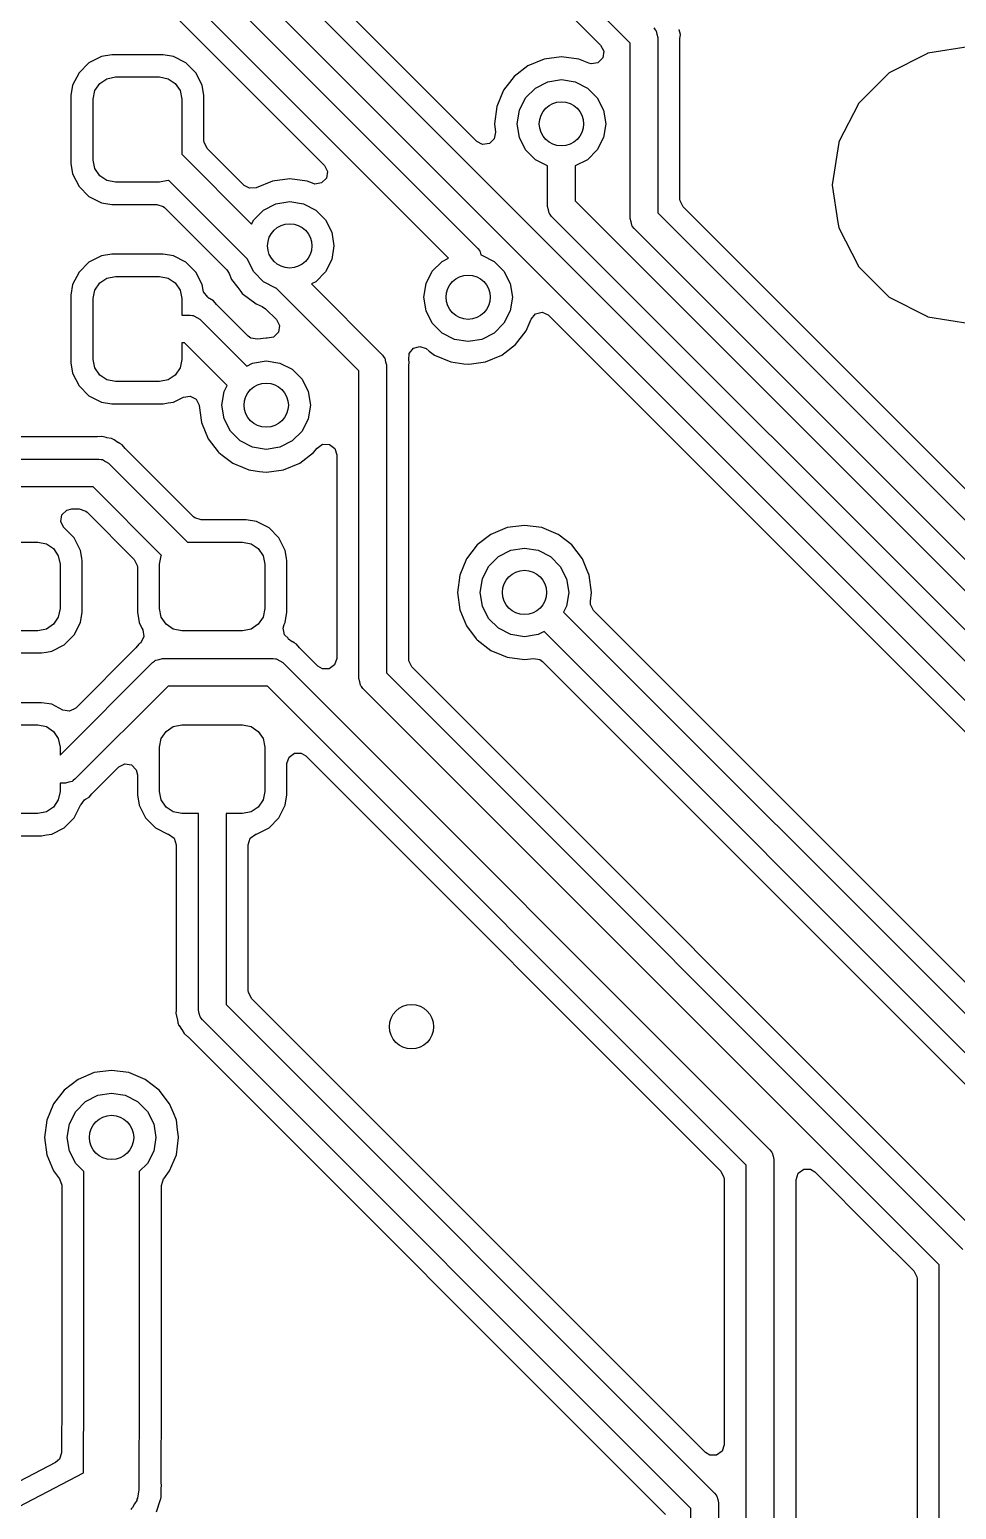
# Model space of a CAD drawing. Extents: x -1.57 to 1.57, y -1.57 to 1.57.
# Drawn here: x -1.224 to -0.895, y -0.471 to 0.055 of the extents above; entities that cross this region are included whole.
import ezdxf

# ---------------------------------------------------------------- set-up
doc = ezdxf.new("R2010")
doc.units = 0
doc.header["$MEASUREMENT"] = 0
doc.layers.add('BLACK', color=7, linetype='CONTINUOUS')

msp = doc.modelspace()

# ---------------------------------------------------------------- linework, layer by layer
at = {"layer": 'BLACK', "linetype": 'CONTINUOUS'}
for p, q in [((-1.01083, 0.05036), (-1.13869, 0.17822)), ((-1.14081, 0.16919), (-1.02129, 0.04966)), ((-1.06531, 0.01547), (-1.19238, 0.14254)), ((-1.19842, 0.13741), (-0.68067, -0.38033)), ((-0.68619, -0.38873), (-1.20394, 0.12901)), ((-1.17573, 0.0882), (-1.06494, -0.02259)), ((-1.07544, -0.02601), (-1.18125, 0.0798)), ((-1.18337, 0.07076), (-1.11955, 0.00694)), ((-1.00243, 0.05588), (-1.0019, 0.05518)), ((-1.0019, 0.05518), (-1.00177, 0.05506)), ((-1.00177, 0.05506), (-1.00174, 0.05496)), ((-1.00174, 0.05496), (-1.00159, 0.05476)), ((-1.00159, 0.05476), (-1.00133, 0.05357)), ((-1.00133, 0.05357), (-1.00098, 0.0524)), ((-0.99336, 0.0551), (-0.9934, 0.05526)), ((-0.99294, 0.05354), (-0.99336, 0.0551)), ((-0.99308, 0.05193), (-0.99294, 0.05354)), ((-1.02129, 0.04966), (-1.02019, 0.04751)), ((-1.02019, 0.04751), (-1.02057, 0.04514)), ((-1.01083, -0.01195), (-1.01083, 0.05036)), ((-1.00098, 0.0524), (-1.00098, -0.00991)), ((-0.99309, 0.05176), (-0.99308, 0.05193)), ((-0.99309, 0), (-0.99309, 0.05176)), ((-0.88983, 0.04922), (-0.90491, 0.04683)), ((-1.20328, 0.04343), (-1.20681, 0.0399)), ((-1.19883, 0.04569), (-1.20328, 0.04343)), ((-1.19514, 0.04628), (-1.19883, 0.04569)), ((-1.19883, 0.04569), (-1.19883, 0.04569)), ((-1.17691, 0.04628), (-1.19514, 0.04628)), ((-1.19514, 0.04628), (-1.19514, 0.04628)), ((-1.17322, 0.04569), (-1.17691, 0.04628)), ((-1.16877, 0.04343), (-1.17322, 0.04569)), ((-1.17322, 0.04569), (-1.17322, 0.04569)), ((-1.16523, 0.0399), (-1.16877, 0.04343)), ((-1.04716, 0.04238), (-1.0521, 0.03859)), ((-1.04141, 0.04477), (-1.04716, 0.04238)), ((-1.04716, 0.04238), (-1.04716, 0.04238)), ((-1.03524, 0.04558), (-1.04141, 0.04477)), ((-1.04141, 0.04477), (-1.04141, 0.04477)), ((-1.02906, 0.04477), (-1.03524, 0.04558)), ((-1.03524, 0.04558), (-1.03524, 0.04558)), ((-1.02554, 0.0433), (-1.02906, 0.04477)), ((-1.02906, 0.04477), (-1.02906, 0.04477)), ((-1.02465, 0.04306), (-1.02554, 0.0433)), ((-1.02227, 0.04343), (-1.02465, 0.04306)), ((-1.02057, 0.04514), (-1.02227, 0.04343)), ((-0.90504, 0.04679), (-0.91864, 0.03986)), ((-0.90499, 0.04682), (-0.90504, 0.04679)), ((-0.90498, 0.04682), (-0.90499, 0.04682)), ((-0.90497, 0.04683), (-0.90498, 0.04682)), ((-0.90491, 0.04683), (-0.90497, 0.04683)), ((-1.20681, 0.0399), (-1.20908, 0.03545)), ((-1.19947, 0.03608), (-1.19691, 0.03779)), ((-1.19691, 0.03779), (-1.1939, 0.03839)), ((-1.1939, 0.03839), (-1.17815, 0.03839)), ((-1.17815, 0.03839), (-1.17514, 0.03779)), ((-1.17514, 0.03779), (-1.17258, 0.03608)), ((-1.16297, 0.03544), (-1.16523, 0.0399)), ((-1.0521, 0.03859), (-1.05589, 0.03366)), ((-1.0521, 0.03859), (-1.0521, 0.03859)), ((-1.0401, 0.03671), (-1.03524, 0.03748)), ((-1.03524, 0.03748), (-1.03037, 0.03671)), ((-0.91875, 0.03978), (-0.92955, 0.02899)), ((-0.9187, 0.03983), (-0.91875, 0.03978)), ((-0.91864, 0.03986), (-0.9187, 0.03983)), ((-0.9187, 0.03983), (-0.9187, 0.03983)), ((-1.20908, 0.03545), (-1.20967, 0.03175)), ((-1.20967, 0.03175), (-1.20967, 0.00762)), ((-1.20177, 0.03051), (-1.20117, 0.03353)), ((-1.20117, 0.03353), (-1.19947, 0.03608)), ((-1.17258, 0.03608), (-1.17087, 0.03353)), ((-1.17087, 0.03353), (-1.17028, 0.03051)), ((-1.16238, 0.03175), (-1.16297, 0.03544)), ((-1.16297, 0.03544), (-1.16297, 0.03544)), ((-1.16297, 0.03544), (-1.16297, 0.03544)), ((-1.16238, 0.01578), (-1.16238, 0.03175)), ((-1.16238, 0.03175), (-1.16238, 0.03175)), ((-1.05589, 0.03366), (-1.05827, 0.0279)), ((-1.05589, 0.03366), (-1.05589, 0.03366)), ((-1.04798, 0.03099), (-1.04449, 0.03447)), ((-1.04449, 0.03447), (-1.0401, 0.03671)), ((-1.03037, 0.03671), (-1.02598, 0.03447)), ((-1.02598, 0.03447), (-1.0225, 0.03099)), ((-1.20177, 0.00886), (-1.20177, 0.03051)), ((-1.17028, 0.03051), (-1.17028, 0.0109)), ((-1.05827, 0.0279), (-1.05908, 0.02173)), ((-1.05827, 0.0279), (-1.05827, 0.0279)), ((-1.05098, 0.02173), (-1.05021, 0.0266)), ((-1.05021, 0.0266), (-1.04798, 0.03099)), ((-1.0225, 0.03099), (-1.02026, 0.0266)), ((-1.02026, 0.0266), (-1.01949, 0.02173)), ((-0.92963, 0.02887), (-0.93655, 0.01528)), ((-0.9296, 0.02893), (-0.92963, 0.02887)), ((-0.92955, 0.02899), (-0.9296, 0.02894)), ((-0.9296, 0.02894), (-0.9296, 0.02893)), ((-1.05908, 0.02173), (-1.05908, 0.02173)), ((-1.05908, 0.02173), (-1.05869, 0.01873)), ((-1.05021, 0.01687), (-1.05098, 0.02173)), ((-1.01949, 0.02173), (-1.02026, 0.01687)), ((-1.05913, 0.01636), (-1.06087, 0.0147)), ((-1.05869, 0.01873), (-1.05913, 0.01636)), ((-1.04798, 0.01248), (-1.05021, 0.01687)), ((-1.02026, 0.01687), (-1.0225, 0.01248)), ((-1.17028, 0.0109), (-1.14542, -0.01395)), ((-1.16233, 0.01517), (-1.16238, 0.01578)), ((-1.16124, 0.01302), (-1.16233, 0.01517)), ((-1.14806, -0.00016), (-1.16124, 0.01302)), ((-1.06326, 0.01439), (-1.06531, 0.01547)), ((-1.06087, 0.0147), (-1.06326, 0.01439)), ((-1.04449, 0.00899), (-1.04798, 0.01248)), ((-1.0225, 0.01248), (-1.02598, 0.00899)), ((-0.9366, 0.01514), (-0.93899, 0.00007)), ((-0.93659, 0.0152), (-0.9366, 0.01514)), ((-0.93658, 0.01523), (-0.93659, 0.01521)), ((-0.93659, 0.01521), (-0.93659, 0.0152)), ((-0.93655, 0.01528), (-0.93658, 0.01523)), ((-1.20967, 0.00762), (-1.20967, 0.00762)), ((-1.20967, 0.00762), (-1.20908, 0.00393)), ((-1.20117, 0.00585), (-1.20177, 0.00886)), ((-1.19947, 0.00329), (-1.20117, 0.00585)), ((-1.11955, 0.00694), (-1.11846, 0.0048)), ((-1.04016, 0.00678), (-1.04449, 0.00899)), ((-1.04016, -0.00767), (-1.04016, 0.00678)), ((-1.02598, 0.00899), (-1.03031, 0.00678)), ((-1.03031, 0.00678), (-1.03031, -0.00564)), ((-1.20908, 0.00393), (-1.20908, 0.00393)), ((-1.20908, 0.00393), (-1.20681, -0.00053)), ((-1.19691, 0.00158), (-1.19947, 0.00329)), ((-1.1939, 0.00098), (-1.19691, 0.00158)), ((-1.17815, 0.00098), (-1.1939, 0.00098)), ((-1.17514, 0.00158), (-1.17815, 0.00098)), ((-1.17498, 0.00169), (-1.17514, 0.00158)), ((-1.14688, -0.02641), (-1.17498, 0.00169)), ((-1.13806, 0.00138), (-1.14381, -0.001)), ((-1.13189, 0.00219), (-1.13806, 0.00138)), ((-1.13806, 0.00138), (-1.13806, 0.00138)), ((-1.12572, 0.00138), (-1.13189, 0.00219)), ((-1.13189, 0.00219), (-1.13189, 0.00219)), ((-1.1238, 0.00059), (-1.12572, 0.00138)), ((-1.12572, 0.00138), (-1.12572, 0.00138)), ((-1.12292, 0.00034), (-1.1238, 0.00059)), ((-1.12054, 0.00071), (-1.12292, 0.00034)), ((-1.11884, 0.00242), (-1.12054, 0.00071)), ((-1.11846, 0.0048), (-1.11884, 0.00242)), ((-0.93899, 0.00007), (-0.939, 0)), ((-1.20681, -0.00053), (-1.20328, -0.00406)), ((-1.20328, -0.00406), (-1.19883, -0.00632)), ((-1.14621, -0.00119), (-1.14806, -0.00016)), ((-1.14381, -0.001), (-1.14621, -0.00119)), ((-0.99309, -0.00503), (-0.99309, 0)), ((-0.99304, -0.00564), (-0.99309, -0.00503)), ((-0.939, 0), (-0.93899, -0.00007)), ((-0.93899, -0.00007), (-0.93689, -0.01332)), ((-1.19883, -0.00632), (-1.19514, -0.00691)), ((-1.19514, -0.00691), (-1.17917, -0.00691)), ((-1.17917, -0.00691), (-1.17688, -0.00765)), ((-1.17688, -0.00765), (-1.17641, -0.00805)), ((-1.17641, -0.00805), (-1.15426, -0.0302)), ((-1.14463, -0.0124), (-1.14115, -0.00891)), ((-1.14115, -0.00891), (-1.13676, -0.00668)), ((-1.13676, -0.00668), (-1.13189, -0.00591)), ((-1.13189, -0.00591), (-1.12702, -0.00668)), ((-1.12702, -0.00668), (-1.12263, -0.00891)), ((-1.12263, -0.00891), (-1.11915, -0.0124)), ((-1.03981, -0.00884), (-1.04016, -0.00767)), ((-1.03956, -0.01003), (-1.03981, -0.00884)), ((-1.03941, -0.01023), (-1.03956, -0.01003)), ((-1.03938, -0.01033), (-1.03941, -0.01023)), ((-1.03924, -0.01045), (-1.03938, -0.01033)), ((-1.03872, -0.01115), (-1.03924, -0.01045)), ((-1.03031, -0.00564), (-0.67333, -0.36262)), ((-1.00098, -0.00991), (-0.666, -0.3449)), ((-0.99195, -0.00778), (-0.99304, -0.00564)), ((-0.87572, -0.12402), (-0.99195, -0.00778)), ((-1.14542, -0.01395), (-1.14463, -0.0124)), ((-1.11915, -0.0124), (-1.11691, -0.01679)), ((-0.67885, -0.37102), (-1.03872, -0.01115)), ((-1.01048, -0.01312), (-1.01083, -0.01195)), ((-1.01022, -0.01431), (-1.01048, -0.01312)), ((-1.01008, -0.01451), (-1.01022, -0.01431)), ((-1.01005, -0.01461), (-1.01008, -0.01451)), ((-1.00991, -0.01473), (-1.01005, -0.01461)), ((-1.00939, -0.01543), (-1.00991, -0.01473)), ((-0.67151, -0.3533), (-1.00939, -0.01543)), ((-0.93689, -0.01332), (-0.9366, -0.01514)), ((-0.9366, -0.01514), (-0.93659, -0.01521)), ((-0.93659, -0.01521), (-0.93659, -0.01521)), ((-0.93659, -0.01521), (-0.93659, -0.01522)), ((-0.93659, -0.01522), (-0.93655, -0.01528)), ((-0.93655, -0.01528), (-0.92963, -0.02887)), ((-1.11691, -0.01679), (-1.11614, -0.02165)), ((-1.19883, -0.02517), (-1.20328, -0.02744)), ((-1.19514, -0.02459), (-1.19883, -0.02517)), ((-1.19883, -0.02517), (-1.19883, -0.02517)), ((-1.17691, -0.02459), (-1.19514, -0.02459)), ((-1.19514, -0.02459), (-1.19514, -0.02459)), ((-1.17322, -0.02517), (-1.17691, -0.02459)), ((-1.16877, -0.02744), (-1.17322, -0.02517)), ((-1.17322, -0.02517), (-1.17322, -0.02517)), ((-1.11614, -0.02165), (-1.11691, -0.02652)), ((-1.07767, -0.02715), (-1.07544, -0.02601)), ((-1.06494, -0.02259), (-1.06441, -0.0233)), ((-1.06441, -0.0233), (-1.06428, -0.02341)), ((-1.06428, -0.02341), (-1.06425, -0.02352)), ((-1.06425, -0.02352), (-1.0641, -0.02371)), ((-1.0641, -0.02371), (-1.06385, -0.02486)), ((-1.06385, -0.02486), (-1.06355, -0.02491)), ((-1.06355, -0.02491), (-1.05916, -0.02715)), ((-1.20681, -0.03097), (-1.20908, -0.03542)), ((-1.20328, -0.02744), (-1.20681, -0.03097)), ((-1.16523, -0.03097), (-1.16877, -0.02744)), ((-1.16297, -0.03542), (-1.16523, -0.03097)), ((-1.15426, -0.0302), (-1.15341, -0.03147)), ((-1.15341, -0.03147), (-1.15254, -0.03357)), ((-1.14687, -0.02652), (-1.14688, -0.02641)), ((-1.14463, -0.03091), (-1.14687, -0.02652)), ((-1.14115, -0.03439), (-1.14463, -0.03091)), ((-1.11915, -0.03091), (-1.12263, -0.03439)), ((-1.11691, -0.02652), (-1.11915, -0.03091)), ((-1.08339, -0.03502), (-1.08116, -0.03063)), ((-1.08116, -0.03063), (-1.07767, -0.02715)), ((-1.05916, -0.02715), (-1.05568, -0.03063)), ((-1.05568, -0.03063), (-1.05344, -0.03502)), ((-0.92963, -0.02887), (-0.9296, -0.02894)), ((-0.9296, -0.02894), (-0.92954, -0.02899)), ((-0.92954, -0.02899), (-0.92753, -0.031)), ((-0.92753, -0.031), (-0.91914, -0.03939)), ((-1.20908, -0.03542), (-1.20967, -0.03911)), ((-1.20117, -0.03734), (-1.19947, -0.03479)), ((-1.19947, -0.03479), (-1.19691, -0.03308)), ((-1.19691, -0.03308), (-1.1939, -0.03248)), ((-1.1939, -0.03248), (-1.17815, -0.03248)), ((-1.17815, -0.03248), (-1.17514, -0.03308)), ((-1.17514, -0.03308), (-1.17258, -0.03479)), ((-1.17258, -0.03479), (-1.17087, -0.03734)), ((-1.16266, -0.03735), (-1.16297, -0.03542)), ((-1.15254, -0.03357), (-1.15254, -0.03358)), ((-1.15254, -0.03358), (-1.15036, -0.03641)), ((-1.15036, -0.03641), (-1.14928, -0.03782)), ((-1.13676, -0.03663), (-1.14115, -0.03439)), ((-1.13665, -0.03665), (-1.13676, -0.03663)), ((-1.10728, -0.06601), (-1.13665, -0.03665)), ((-1.12263, -0.03439), (-1.12419, -0.03519)), ((-1.12419, -0.03519), (-1.09888, -0.0605)), ((-1.08416, -0.03989), (-1.08339, -0.03502)), ((-1.05344, -0.03502), (-1.05267, -0.03989)), ((-1.20967, -0.03911), (-1.20967, -0.06325)), ((-1.20177, -0.04035), (-1.20117, -0.03734)), ((-1.20177, -0.06201), (-1.20177, -0.04035)), ((-1.17087, -0.03734), (-1.17028, -0.04035)), ((-1.17028, -0.04035), (-1.17028, -0.04626)), ((-1.1625, -0.03801), (-1.16266, -0.03735)), ((-1.16105, -0.03993), (-1.1625, -0.03801)), ((-1.1605, -0.04031), (-1.16105, -0.03993)), ((-1.16036, -0.04041), (-1.1605, -0.04031)), ((-1.15896, -0.04121), (-1.16036, -0.04041)), ((-1.15792, -0.04245), (-1.15896, -0.04121)), ((-1.14928, -0.03782), (-1.14875, -0.03852)), ((-1.14875, -0.03852), (-1.14875, -0.03852)), ((-1.14875, -0.03852), (-1.14875, -0.03852)), ((-1.14875, -0.03852), (-1.14381, -0.0423)), ((-1.08339, -0.04475), (-1.08416, -0.03989)), ((-1.05267, -0.03989), (-1.05344, -0.04475)), ((-0.91914, -0.03939), (-0.91876, -0.03977)), ((-0.91876, -0.03977), (-0.9187, -0.03983)), ((-0.9187, -0.03983), (-0.9187, -0.03983)), ((-0.9187, -0.03983), (-0.91863, -0.03987)), ((-0.91863, -0.03987), (-0.90505, -0.04678)), ((-1.17028, -0.04626), (-1.16732, -0.04626)), ((-1.16732, -0.04626), (-1.16645, -0.04638)), ((-1.16645, -0.04638), (-1.16628, -0.04637)), ((-1.16628, -0.04637), (-1.16618, -0.04642)), ((-1.16618, -0.04642), (-1.16594, -0.04646)), ((-1.16594, -0.04646), (-1.16491, -0.04712)), ((-1.16491, -0.04712), (-1.16384, -0.0477)), ((-1.15781, -0.04258), (-1.15792, -0.04245)), ((-1.14665, -0.05373), (-1.15781, -0.04258)), ((-1.14381, -0.0423), (-1.14381, -0.0423)), ((-1.14381, -0.0423), (-1.14381, -0.0423)), ((-1.14381, -0.0423), (-1.1417, -0.04318)), ((-1.1417, -0.04318), (-1.14044, -0.04402)), ((-1.14044, -0.04402), (-1.13661, -0.04785)), ((-1.08116, -0.04914), (-1.08339, -0.04475)), ((-1.05344, -0.04475), (-1.05568, -0.04914)), ((-1.04605, -0.04766), (-1.04448, -0.04583)), ((-1.04448, -0.04583), (-1.04214, -0.04527)), ((-1.04214, -0.04527), (-1.03991, -0.04619)), ((-1.03991, -0.04619), (-1.03969, -0.0464)), ((-1.03969, -0.0464), (-0.69223, -0.39386)), ((-0.90505, -0.04678), (-0.90498, -0.04683)), ((-0.90498, -0.04683), (-0.9049, -0.04684)), ((-0.9049, -0.04684), (-0.89002, -0.04919)), ((-1.16384, -0.0477), (-1.14719, -0.06435)), ((-1.1359, -0.05237), (-1.1376, -0.05408)), ((-1.13661, -0.04785), (-1.13552, -0.05)), ((-1.13552, -0.05), (-1.1359, -0.05237)), ((-1.07767, -0.05263), (-1.08116, -0.04914)), ((-1.05568, -0.04914), (-1.05916, -0.05263)), ((-1.05155, -0.05675), (-1.04776, -0.05181)), ((-1.04776, -0.05181), (-1.04605, -0.04766)), ((-1.16936, -0.0561), (-1.17028, -0.0561)), ((-1.17028, -0.0561), (-1.17028, -0.06201)), ((-1.15415, -0.07131), (-1.16936, -0.0561)), ((-1.14576, -0.0544), (-1.14665, -0.05373)), ((-1.14339, -0.05484), (-1.14576, -0.0544)), ((-1.14024, -0.05442), (-1.14339, -0.05484)), ((-1.13988, -0.05447), (-1.14024, -0.05442)), ((-1.14024, -0.05442), (-1.14024, -0.05442)), ((-1.1376, -0.05408), (-1.13988, -0.05447)), ((-1.08791, -0.058), (-1.08558, -0.05738)), ((-1.08558, -0.05738), (-1.08341, -0.05818)), ((-1.07328, -0.05487), (-1.07767, -0.05263)), ((-1.06842, -0.05564), (-1.07328, -0.05487)), ((-1.06355, -0.05487), (-1.06842, -0.05564)), ((-1.05916, -0.05263), (-1.06355, -0.05487)), ((-1.05649, -0.06054), (-1.05155, -0.05675)), ((-1.20117, -0.06502), (-1.20177, -0.06201)), ((-1.17028, -0.06201), (-1.17087, -0.06502)), ((-1.1451, -0.06329), (-1.14024, -0.06252)), ((-1.14024, -0.06252), (-1.13537, -0.06329)), ((-1.09888, -0.0605), (-1.09836, -0.0612)), ((-1.09836, -0.0612), (-1.09822, -0.06132)), ((-1.09822, -0.06132), (-1.09819, -0.06142)), ((-1.09819, -0.06142), (-1.09804, -0.06162)), ((-1.09804, -0.06162), (-1.09778, -0.06281)), ((-1.09778, -0.06281), (-1.09744, -0.06398)), ((-1.08955, -0.06228), (-1.08942, -0.05988)), ((-1.0894, -0.06284), (-1.08955, -0.06228)), ((-1.08954, -0.06445), (-1.0894, -0.06284)), ((-1.08942, -0.05988), (-1.08791, -0.058)), ((-1.08341, -0.05818), (-1.08231, -0.05903)), ((-1.08231, -0.05903), (-1.08034, -0.06054)), ((-1.08034, -0.06054), (-1.08034, -0.06054)), ((-1.08034, -0.06054), (-1.08034, -0.06054)), ((-1.08034, -0.06054), (-1.07459, -0.06292)), ((-1.07459, -0.06292), (-1.07459, -0.06292)), ((-1.07459, -0.06292), (-1.06996, -0.06353)), ((-1.06718, -0.06357), (-1.06224, -0.06292)), ((-1.06224, -0.06292), (-1.05649, -0.06054)), ((-1.20967, -0.06325), (-1.20967, -0.06325)), ((-1.20967, -0.06325), (-1.20908, -0.06694)), ((-1.20908, -0.06694), (-1.20908, -0.06694)), ((-1.20908, -0.06694), (-1.20681, -0.07139)), ((-1.19947, -0.06758), (-1.20117, -0.06502)), ((-1.19691, -0.06928), (-1.19947, -0.06758)), ((-1.17258, -0.06758), (-1.17514, -0.06928)), ((-1.17087, -0.06502), (-1.17258, -0.06758)), ((-1.14719, -0.06435), (-1.1451, -0.06329)), ((-1.13537, -0.06329), (-1.13098, -0.06553)), ((-1.13098, -0.06553), (-1.1275, -0.06901)), ((-1.10728, -0.17547), (-1.10728, -0.06601)), ((-1.09744, -0.06398), (-1.09744, -0.17343)), ((-1.08955, -0.06462), (-1.08954, -0.06445)), ((-1.08955, -0.11709), (-1.08955, -0.06462)), ((-1.06996, -0.06353), (-1.06842, -0.06373)), ((-1.06842, -0.06373), (-1.06718, -0.06357)), ((-1.06842, -0.06373), (-1.06842, -0.06373)), ((-1.06842, -0.06373), (-1.06842, -0.06373)), ((-1.20681, -0.07139), (-1.20328, -0.07492)), ((-1.1939, -0.06988), (-1.19691, -0.06928)), ((-1.17815, -0.06988), (-1.1939, -0.06988)), ((-1.17514, -0.06928), (-1.17815, -0.06988)), ((-1.15598, -0.07827), (-1.15521, -0.0734)), ((-1.15521, -0.0734), (-1.15415, -0.07131)), ((-1.1275, -0.06901), (-1.12526, -0.0734)), ((-1.12526, -0.0734), (-1.12449, -0.07827)), ((-1.20328, -0.07492), (-1.19883, -0.07719)), ((-1.19883, -0.07719), (-1.19514, -0.07778)), ((-1.19514, -0.07778), (-1.17691, -0.07778)), ((-1.17691, -0.07778), (-1.17506, -0.07748)), ((-1.17691, -0.07778), (-1.17691, -0.07778)), ((-1.17691, -0.07778), (-1.17691, -0.07778)), ((-1.17506, -0.07748), (-1.17322, -0.07719)), ((-1.17322, -0.07719), (-1.17275, -0.07695)), ((-1.17322, -0.07719), (-1.17322, -0.07719)), ((-1.17275, -0.07695), (-1.1697, -0.0754)), ((-1.1697, -0.0754), (-1.16732, -0.07502)), ((-1.16732, -0.07502), (-1.16518, -0.07612)), ((-1.16518, -0.07612), (-1.16408, -0.07826)), ((-1.16408, -0.07826), (-1.16407, -0.07836)), ((-1.16407, -0.07836), (-1.16327, -0.08444)), ((-1.15521, -0.08313), (-1.15598, -0.07827)), ((-1.12449, -0.07827), (-1.12526, -0.08313)), ((-1.15298, -0.08752), (-1.15521, -0.08313)), ((-1.12526, -0.08313), (-1.1275, -0.08752)), ((-1.19884, -0.08941), (-1.20028, -0.08954)), ((-1.19867, -0.0894), (-1.19884, -0.08941)), ((-1.19814, -0.08954), (-1.19867, -0.0894)), ((-1.19867, -0.0894), (-1.19867, -0.0894)), ((-1.16327, -0.08444), (-1.16327, -0.08444)), ((-1.16327, -0.08444), (-1.16089, -0.09019)), ((-1.14949, -0.09101), (-1.15298, -0.08752)), ((-1.1275, -0.08752), (-1.13098, -0.09101)), ((-1.20045, -0.08955), (-1.25292, -0.08955)), ((-1.20028, -0.08954), (-1.20045, -0.08955)), ((-1.19711, -0.08982), (-1.19814, -0.08954)), ((-1.19694, -0.08985), (-1.19711, -0.08982)), ((-1.19535, -0.09013), (-1.19694, -0.08985)), ((-1.1953, -0.09016), (-1.19535, -0.09013)), ((-1.19436, -0.09055), (-1.1953, -0.09016)), ((-1.1943, -0.09057), (-1.19436, -0.09055)), ((-1.19298, -0.0915), (-1.1943, -0.09057)), ((-1.1943, -0.09057), (-1.1943, -0.09057)), ((-1.19284, -0.09159), (-1.19298, -0.0915)), ((-1.19233, -0.09188), (-1.19284, -0.09159)), ((-1.19144, -0.09239), (-1.19233, -0.09188)), ((-1.1904, -0.09363), (-1.19144, -0.09239)), ((-1.19029, -0.09376), (-1.1904, -0.09363)), ((-1.16611, -0.11793), (-1.19029, -0.09376)), ((-1.16089, -0.09019), (-1.16089, -0.09019)), ((-1.16089, -0.09019), (-1.15732, -0.09484)), ((-1.1451, -0.09324), (-1.14949, -0.09101)), ((-1.14024, -0.09402), (-1.1451, -0.09324)), ((-1.13537, -0.09324), (-1.14024, -0.09402)), ((-1.13098, -0.09101), (-1.13537, -0.09324)), ((-1.12337, -0.09513), (-1.12217, -0.09356)), ((-1.12217, -0.09356), (-1.12018, -0.09219)), ((-1.12018, -0.09219), (-1.11777, -0.09225)), ((-1.11777, -0.09225), (-1.11586, -0.09372)), ((-1.11586, -0.09372), (-1.11518, -0.09593)), ((-1.2578, -0.09744), (-1.1998, -0.09744)), ((-1.1998, -0.09744), (-1.19893, -0.09757)), ((-1.19893, -0.09757), (-1.19876, -0.09755)), ((-1.19876, -0.09755), (-1.19866, -0.0976)), ((-1.19866, -0.0976), (-1.19842, -0.09764)), ((-1.19842, -0.09764), (-1.19739, -0.0983)), ((-1.19739, -0.0983), (-1.19632, -0.09888)), ((-1.19632, -0.09888), (-1.16824, -0.12697)), ((-1.15732, -0.09484), (-1.1571, -0.09513)), ((-1.1571, -0.09513), (-1.1571, -0.09513)), ((-1.1571, -0.09513), (-1.1571, -0.09513)), ((-1.1571, -0.09513), (-1.15594, -0.09602)), ((-1.15594, -0.09602), (-1.15216, -0.09892)), ((-1.15216, -0.09892), (-1.15216, -0.09892)), ((-1.15216, -0.09892), (-1.15216, -0.09892)), ((-1.15216, -0.09892), (-1.14865, -0.10037)), ((-1.13406, -0.1013), (-1.12831, -0.09892)), ((-1.12831, -0.09892), (-1.12337, -0.09513)), ((-1.11518, -0.09593), (-1.11518, -0.16831)), ((-1.14865, -0.10037), (-1.14641, -0.1013)), ((-1.14641, -0.1013), (-1.14261, -0.1018)), ((-1.14261, -0.1018), (-1.14024, -0.10211)), ((-1.14024, -0.10211), (-1.13831, -0.10186)), ((-1.14024, -0.10211), (-1.14024, -0.10211)), ((-1.14024, -0.10211), (-1.14024, -0.10211)), ((-1.13831, -0.10186), (-1.13406, -0.1013)), ((-1.20184, -0.10728), (-1.25984, -0.10728)), ((-1.17745, -0.13168), (-1.20184, -0.10728)), ((-1.21289, -0.11731), (-1.21118, -0.1156)), ((-1.21118, -0.1156), (-1.20941, -0.11518)), ((-1.20941, -0.11518), (-1.20673, -0.11518)), ((-1.20673, -0.11518), (-1.20443, -0.11592)), ((-1.21326, -0.11968), (-1.21289, -0.11731)), ((-1.21217, -0.12183), (-1.21326, -0.11968)), ((-1.20443, -0.11592), (-1.20397, -0.11632)), ((-1.20397, -0.11632), (-1.18718, -0.1331)), ((-1.16564, -0.11833), (-1.16611, -0.11793)), ((-1.16335, -0.11908), (-1.16564, -0.11833)), ((-1.14738, -0.11908), (-1.16335, -0.11908)), ((-1.14369, -0.11966), (-1.14738, -0.11908)), ((-1.14738, -0.11908), (-1.14738, -0.11908)), ((-1.13924, -0.12193), (-1.14369, -0.11966)), ((-1.14369, -0.11966), (-1.14369, -0.11966)), ((-1.08955, -0.14484), (-1.08955, -0.11709)), ((-1.21207, -0.12193), (-1.21217, -0.12183)), ((-1.20854, -0.12546), (-1.21207, -0.12193)), ((-1.21207, -0.12193), (-1.21207, -0.12193)), ((-1.20627, -0.12991), (-1.20854, -0.12546)), ((-1.13571, -0.12546), (-1.13924, -0.12193)), ((-1.13344, -0.12991), (-1.13571, -0.12546)), ((-1.06031, -0.12419), (-1.06525, -0.12798)), ((-1.05456, -0.12181), (-1.06031, -0.12419)), ((-1.06031, -0.12419), (-1.06031, -0.12419)), ((-1.04838, -0.121), (-1.05456, -0.12181)), ((-1.05456, -0.12181), (-1.05456, -0.12181)), ((-1.04221, -0.12181), (-1.04838, -0.121)), ((-1.04838, -0.121), (-1.04838, -0.121)), ((-1.03646, -0.12419), (-1.04221, -0.12181)), ((-1.04221, -0.12181), (-1.04221, -0.12181)), ((-1.03605, -0.12451), (-1.03646, -0.12419)), ((-1.03646, -0.12419), (-1.03646, -0.12419)), ((-1.03646, -0.12419), (-1.03646, -0.12419)), ((-1.03152, -0.12798), (-1.03605, -0.12451)), ((-1.24311, -0.12697), (-1.22146, -0.12697)), ((-1.22146, -0.12697), (-1.21844, -0.12757)), ((-1.21844, -0.12757), (-1.21589, -0.12928)), ((-1.21589, -0.12928), (-1.21418, -0.13183)), ((-1.20584, -0.13265), (-1.20627, -0.12991)), ((-1.20627, -0.12991), (-1.20627, -0.12991)), ((-1.20627, -0.12991), (-1.20627, -0.12991)), ((-1.16824, -0.12697), (-1.14862, -0.12697)), ((-1.14862, -0.12697), (-1.14561, -0.12757)), ((-1.14561, -0.12757), (-1.14305, -0.12928)), ((-1.14305, -0.12928), (-1.14135, -0.13183)), ((-1.133, -0.13265), (-1.13344, -0.12991)), ((-1.13344, -0.12991), (-1.13344, -0.12991)), ((-1.13344, -0.12991), (-1.13344, -0.12991)), ((-1.06525, -0.12798), (-1.06904, -0.13292)), ((-1.06525, -0.12798), (-1.06525, -0.12798)), ((-1.05764, -0.1321), (-1.05325, -0.12986)), ((-1.05325, -0.12986), (-1.04838, -0.12909)), ((-1.04838, -0.12909), (-1.04352, -0.12986)), ((-1.04352, -0.12986), (-1.03913, -0.1321)), ((-1.02773, -0.13292), (-1.03152, -0.12798)), ((-1.03152, -0.12798), (-1.03152, -0.12798)), ((-1.03152, -0.12798), (-1.03152, -0.12798)), ((-1.03152, -0.12798), (-1.03152, -0.12798)), ((-1.03152, -0.12798), (-1.03152, -0.12798)), ((-1.21418, -0.13183), (-1.21358, -0.13484)), ((-1.21358, -0.13484), (-1.21358, -0.15059)), ((-1.20569, -0.1336), (-1.20584, -0.13265)), ((-1.20569, -0.15183), (-1.20569, -0.1336)), ((-1.18718, -0.1331), (-1.18609, -0.13525)), ((-1.18609, -0.13525), (-1.18604, -0.13586)), ((-1.18604, -0.13586), (-1.18604, -0.15183)), ((-1.17815, -0.13484), (-1.17755, -0.13183)), ((-1.17815, -0.15059), (-1.17815, -0.13484)), ((-1.17755, -0.13183), (-1.17745, -0.13168)), ((-1.14135, -0.13183), (-1.14075, -0.13484)), ((-1.14075, -0.13484), (-1.14075, -0.15059)), ((-1.13285, -0.1336), (-1.133, -0.13265)), ((-1.13285, -0.15183), (-1.13285, -0.1336)), ((-1.06904, -0.13292), (-1.07142, -0.13867)), ((-1.06904, -0.13292), (-1.06904, -0.13292)), ((-1.06336, -0.13997), (-1.06113, -0.13559)), ((-1.06113, -0.13559), (-1.05764, -0.1321)), ((-1.03913, -0.1321), (-1.03564, -0.13559)), ((-1.03564, -0.13559), (-1.03341, -0.13997)), ((-1.02604, -0.137), (-1.02773, -0.13292)), ((-1.02773, -0.13292), (-1.02773, -0.13292)), ((-1.07142, -0.13867), (-1.07223, -0.14484)), ((-1.07142, -0.13867), (-1.07142, -0.13867)), ((-1.06413, -0.14484), (-1.06336, -0.13997)), ((-1.03341, -0.13997), (-1.03264, -0.14484)), ((-1.02535, -0.13867), (-1.02604, -0.137)), ((-1.02454, -0.14484), (-1.02535, -0.13867)), ((-1.08955, -0.16855), (-1.08955, -0.14484)), ((-1.07223, -0.14484), (-1.07223, -0.14484)), ((-1.07223, -0.14484), (-1.07142, -0.15101)), ((-1.06336, -0.14971), (-1.06413, -0.14484)), ((-1.03264, -0.14484), (-1.03341, -0.14971)), ((-1.02495, -0.14799), (-1.02454, -0.14484)), ((-1.21358, -0.15059), (-1.21418, -0.1536)), ((-1.20627, -0.15552), (-1.20569, -0.15183)), ((-1.18604, -0.15183), (-1.18604, -0.15183)), ((-1.18604, -0.15183), (-1.18546, -0.15552)), ((-1.17755, -0.1536), (-1.17815, -0.15059)), ((-1.14075, -0.15059), (-1.14135, -0.1536)), ((-1.13344, -0.15552), (-1.13285, -0.15183)), ((-1.07142, -0.15101), (-1.07142, -0.15101)), ((-1.07142, -0.15101), (-1.06904, -0.15676)), ((-1.06113, -0.1541), (-1.06336, -0.14971)), ((-1.03341, -0.14971), (-1.03447, -0.1518)), ((-1.03447, -0.1518), (-0.84691, -0.33935)), ((-1.02494, -0.14911), (-1.02495, -0.14799)), ((-1.02385, -0.15126), (-1.02494, -0.14911)), ((-0.84179, -0.33331), (-1.02385, -0.15126)), ((-1.21589, -0.15616), (-1.21844, -0.15787)), ((-1.21418, -0.1536), (-1.21589, -0.15616)), ((-1.20854, -0.15997), (-1.20627, -0.15552)), ((-1.18546, -0.15552), (-1.18546, -0.15552)), ((-1.18546, -0.15552), (-1.18546, -0.15552)), ((-1.18546, -0.15552), (-1.18442, -0.15756)), ((-1.18442, -0.15756), (-1.18411, -0.15817)), ((-1.17584, -0.15616), (-1.17755, -0.1536)), ((-1.17329, -0.15787), (-1.17584, -0.15616)), ((-1.14305, -0.15616), (-1.14561, -0.15787)), ((-1.14135, -0.1536), (-1.14305, -0.15616)), ((-1.13422, -0.15756), (-1.13382, -0.15627)), ((-1.13376, -0.15992), (-1.13422, -0.15756)), ((-1.13382, -0.15627), (-1.13344, -0.15552)), ((-1.06904, -0.15676), (-1.06904, -0.15676)), ((-1.06904, -0.15676), (-1.06555, -0.16131)), ((-1.05764, -0.15758), (-1.06113, -0.1541)), ((-1.05325, -0.15982), (-1.05764, -0.15758)), ((-1.22146, -0.15846), (-1.24311, -0.15846)), ((-1.21844, -0.15787), (-1.22146, -0.15846)), ((-1.21207, -0.16351), (-1.20854, -0.15997)), ((-1.18527, -0.16304), (-1.18553, -0.16326)), ((-1.18482, -0.1627), (-1.18527, -0.16304)), ((-1.18527, -0.16304), (-1.18527, -0.16304)), ((-1.18373, -0.16055), (-1.18482, -0.1627)), ((-1.18411, -0.15817), (-1.18373, -0.16055)), ((-1.17028, -0.15846), (-1.17329, -0.15787)), ((-1.14862, -0.15846), (-1.17028, -0.15846)), ((-1.14561, -0.15787), (-1.14862, -0.15846)), ((-1.13249, -0.16112), (-1.13376, -0.15992)), ((-1.13258, -0.16124), (-1.13249, -0.16112)), ((-1.1323, -0.16143), (-1.13258, -0.16124)), ((-1.13097, -0.16236), (-1.1323, -0.16143)), ((-1.13083, -0.16245), (-1.13097, -0.16236)), ((-1.13032, -0.16275), (-1.13083, -0.16245)), ((-1.12943, -0.16326), (-1.13032, -0.16275)), ((-1.06555, -0.16131), (-1.06525, -0.1617)), ((-1.06525, -0.1617), (-1.06031, -0.16549)), ((-1.04838, -0.16059), (-1.05325, -0.15982)), ((-1.04352, -0.15982), (-1.04838, -0.16059)), ((-1.04143, -0.15876), (-1.04352, -0.15982)), ((-0.85532, -0.34487), (-1.04143, -0.15876)), ((-1.24435, -0.16636), (-1.22022, -0.16636)), ((-1.22022, -0.16636), (-1.21837, -0.16607)), ((-1.22022, -0.16636), (-1.22022, -0.16636)), ((-1.22022, -0.16636), (-1.22022, -0.16636)), ((-1.21837, -0.16607), (-1.21652, -0.16577)), ((-1.21652, -0.16577), (-1.21207, -0.16351)), ((-1.21652, -0.16577), (-1.21652, -0.16577)), ((-1.21652, -0.16577), (-1.21652, -0.16577)), ((-1.18668, -0.16462), (-1.208, -0.18594)), ((-1.18657, -0.1645), (-1.18668, -0.16462)), ((-1.18553, -0.16326), (-1.18657, -0.1645)), ((-1.17833, -0.16865), (-1.17717, -0.16831)), ((-1.17717, -0.16831), (-1.1378, -0.16831)), ((-1.1378, -0.16831), (-1.13693, -0.16843)), ((-1.12839, -0.1645), (-1.12943, -0.16326)), ((-1.12828, -0.16462), (-1.12839, -0.1645)), ((-1.12183, -0.17107), (-1.12828, -0.16462)), ((-1.11518, -0.16831), (-1.11592, -0.17061)), ((-1.06031, -0.16549), (-1.06031, -0.16549)), ((-1.06031, -0.16549), (-1.06031, -0.16549)), ((-1.06031, -0.16549), (-1.05653, -0.16706)), ((-1.05653, -0.16706), (-1.05456, -0.16787)), ((-1.05456, -0.16787), (-1.04838, -0.16869)), ((-1.04838, -0.16869), (-1.04523, -0.16827)), ((-1.04523, -0.16827), (-1.04287, -0.16871)), ((-1.21358, -0.20269), (-1.18065, -0.16975)), ((-1.18065, -0.16975), (-1.17994, -0.16922)), ((-1.17994, -0.16922), (-1.17983, -0.16909)), ((-1.17983, -0.16909), (-1.17972, -0.16906)), ((-1.17972, -0.16906), (-1.17952, -0.16891)), ((-1.17952, -0.16891), (-1.17833, -0.16865)), ((-1.13693, -0.16843), (-1.13675, -0.16842)), ((-1.13675, -0.16842), (-1.13665, -0.16847)), ((-1.13665, -0.16847), (-1.13641, -0.16851)), ((-1.13641, -0.16851), (-1.13538, -0.16917)), ((-1.13538, -0.16917), (-1.13432, -0.16975)), ((-1.13432, -0.16975), (-0.96109, -0.34298)), ((-1.12028, -0.17202), (-1.12183, -0.17107)), ((-1.11787, -0.17202), (-1.12028, -0.17202)), ((-1.11592, -0.17061), (-1.11787, -0.17202)), ((-1.09744, -0.17343), (-0.89249, -0.37839)), ((-1.0895, -0.16915), (-1.08955, -0.16855)), ((-1.08841, -0.1713), (-1.0895, -0.16915)), ((-0.88736, -0.37235), (-1.08841, -0.1713)), ((-1.04287, -0.16871), (-1.04197, -0.16938)), ((-1.04197, -0.16938), (-0.86435, -0.347)), ((-1.17513, -0.17815), (-1.20813, -0.21116)), ((-1.13983, -0.17815), (-1.17513, -0.17815)), ((-0.96949, -0.34849), (-1.13983, -0.17815)), ((-1.10694, -0.17664), (-1.10728, -0.17547)), ((-1.10668, -0.17783), (-1.10694, -0.17664)), ((-1.10653, -0.17803), (-1.10668, -0.17783)), ((-1.1065, -0.17813), (-1.10653, -0.17803)), ((-1.10637, -0.17824), (-1.1065, -0.17813)), ((-1.10584, -0.17895), (-1.10637, -0.17824)), ((-1.22022, -0.18404), (-1.24435, -0.18404)), ((-1.21652, -0.18462), (-1.22022, -0.18404)), ((-0.90089, -0.3839), (-1.10584, -0.17895)), ((-1.21253, -0.18666), (-1.21652, -0.18462)), ((-1.21652, -0.18462), (-1.21652, -0.18462)), ((-1.21015, -0.18703), (-1.21253, -0.18666)), ((-1.208, -0.18594), (-1.21015, -0.18703)), ((-1.24311, -0.19193), (-1.22146, -0.19193)), ((-1.22146, -0.19193), (-1.21844, -0.19253)), ((-1.21844, -0.19253), (-1.21589, -0.19423)), ((-1.21589, -0.19423), (-1.21418, -0.19679)), ((-1.17755, -0.19679), (-1.17584, -0.19423)), ((-1.17584, -0.19423), (-1.17329, -0.19253)), ((-1.17329, -0.19253), (-1.17028, -0.19193)), ((-1.17028, -0.19193), (-1.14862, -0.19193)), ((-1.14862, -0.19193), (-1.14561, -0.19253)), ((-1.14561, -0.19253), (-1.14305, -0.19423)), ((-1.14305, -0.19423), (-1.14135, -0.19679)), ((-1.21418, -0.19679), (-1.21358, -0.1998)), ((-1.21358, -0.1998), (-1.21358, -0.20269)), ((-1.17815, -0.1998), (-1.17755, -0.19679)), ((-1.17815, -0.21555), (-1.17815, -0.1998)), ((-1.14135, -0.19679), (-1.14075, -0.1998)), ((-1.14075, -0.1998), (-1.14075, -0.21555)), ((-1.13285, -0.2057), (-1.13211, -0.20341)), ((-1.13211, -0.20341), (-1.13016, -0.202)), ((-1.13016, -0.202), (-1.12775, -0.202)), ((-1.12775, -0.202), (-1.1262, -0.20295)), ((-1.1262, -0.20295), (-0.97852, -0.35062)), ((-1.2021, -0.21628), (-1.1927, -0.20688)), ((-1.1927, -0.20688), (-1.19055, -0.20579)), ((-1.19055, -0.20579), (-1.18817, -0.20617)), ((-1.18817, -0.20617), (-1.18647, -0.20787)), ((-1.18647, -0.20787), (-1.18604, -0.20964)), ((-1.18604, -0.20964), (-1.18604, -0.21679)), ((-1.13285, -0.21679), (-1.13285, -0.2057)), ((-1.21358, -0.21555), (-1.21418, -0.21856)), ((-1.21161, -0.2126), (-1.21358, -0.2126)), ((-1.21358, -0.2126), (-1.21358, -0.21555)), ((-1.21045, -0.21225), (-1.21161, -0.2126)), ((-1.20926, -0.212), (-1.21045, -0.21225)), ((-1.20906, -0.21185), (-1.20926, -0.212)), ((-1.20895, -0.21182), (-1.20906, -0.21185)), ((-1.20884, -0.21168), (-1.20895, -0.21182)), ((-1.20813, -0.21116), (-1.20884, -0.21168)), ((-1.17755, -0.21856), (-1.17815, -0.21555)), ((-1.14075, -0.21555), (-1.14135, -0.21856)), ((-1.21418, -0.21856), (-1.21589, -0.22112)), ((-1.20854, -0.22493), (-1.20627, -0.22048)), ((-1.20627, -0.22048), (-1.20613, -0.22021)), ((-1.20627, -0.22048), (-1.20627, -0.22048)), ((-1.20613, -0.22021), (-1.20607, -0.22024)), ((-1.20607, -0.22024), (-1.20488, -0.21861)), ((-1.20488, -0.21861), (-1.20454, -0.21839)), ((-1.20454, -0.21839), (-1.20325, -0.21765)), ((-1.20325, -0.21765), (-1.20221, -0.21641)), ((-1.20221, -0.21641), (-1.2021, -0.21628)), ((-1.18604, -0.21679), (-1.18604, -0.21679)), ((-1.18604, -0.21679), (-1.18546, -0.22048)), ((-1.18546, -0.22048), (-1.18546, -0.22048)), ((-1.18546, -0.22048), (-1.18319, -0.22493)), ((-1.17584, -0.22112), (-1.17755, -0.21856)), ((-1.14135, -0.21856), (-1.14305, -0.22112)), ((-1.13571, -0.22493), (-1.13344, -0.22048)), ((-1.13344, -0.22048), (-1.13285, -0.21679)), ((-1.22146, -0.22343), (-1.24311, -0.22343)), ((-1.21844, -0.22283), (-1.22146, -0.22343)), ((-1.21589, -0.22112), (-1.21844, -0.22283)), ((-1.21207, -0.22847), (-1.20854, -0.22493)), ((-1.18319, -0.22493), (-1.17966, -0.22847)), ((-1.17329, -0.22283), (-1.17584, -0.22112)), ((-1.17028, -0.22343), (-1.17329, -0.22283)), ((-1.16437, -0.22343), (-1.17028, -0.22343)), ((-1.16437, -0.29331), (-1.16437, -0.22343)), ((-1.14862, -0.22343), (-1.15453, -0.22343)), ((-1.15453, -0.22343), (-1.15453, -0.29127)), ((-1.14561, -0.22283), (-1.14862, -0.22343)), ((-1.14305, -0.22112), (-1.14561, -0.22283)), ((-1.13924, -0.22847), (-1.13571, -0.22493)), ((-1.24435, -0.23132), (-1.22022, -0.23132)), ((-1.22022, -0.23132), (-1.21837, -0.23103)), ((-1.22022, -0.23132), (-1.22022, -0.23132)), ((-1.22022, -0.23132), (-1.22022, -0.23132)), ((-1.21837, -0.23103), (-1.21652, -0.23073)), ((-1.21652, -0.23073), (-1.21207, -0.22847)), ((-1.21652, -0.23073), (-1.21652, -0.23073)), ((-1.21652, -0.23073), (-1.21652, -0.23073)), ((-1.17966, -0.22847), (-1.17521, -0.23073)), ((-1.17521, -0.23073), (-1.17521, -0.23073)), ((-1.17521, -0.23073), (-1.17496, -0.23082)), ((-1.17496, -0.23082), (-1.17301, -0.23223)), ((-1.14589, -0.23223), (-1.14394, -0.23082)), ((-1.14394, -0.23082), (-1.14369, -0.23073)), ((-1.14369, -0.23073), (-1.13924, -0.22847)), ((-1.14369, -0.23073), (-1.14369, -0.23073)), ((-1.14369, -0.23073), (-1.14369, -0.23073)), ((-1.17301, -0.23223), (-1.17226, -0.23452)), ((-1.17226, -0.23452), (-1.17226, -0.29266)), ((-1.14663, -0.23452), (-1.14589, -0.23223)), ((-1.14663, -0.28638), (-1.14663, -0.23452)), ((-1.14659, -0.28699), (-1.14663, -0.28638)), ((-1.14549, -0.28914), (-1.14659, -0.28699)), ((-0.98404, -0.4506), (-1.14549, -0.28914)), ((-1.17232, -0.29335), (-1.17241, -0.29444)), ((-1.17241, -0.29444), (-1.17199, -0.296)), ((-1.17227, -0.29283), (-1.17232, -0.29335)), ((-1.17226, -0.29266), (-1.17227, -0.29283)), ((-1.16403, -0.29447), (-1.16437, -0.29331)), ((-1.16377, -0.29567), (-1.16403, -0.29447)), ((-1.15453, -0.29127), (-0.98077, -0.46502)), ((-1.17199, -0.296), (-1.17196, -0.29617)), ((-1.17196, -0.29617), (-1.17168, -0.29776)), ((-1.17168, -0.29776), (-1.17165, -0.29781)), ((-1.17165, -0.29781), (-1.17126, -0.29875)), ((-1.17126, -0.29875), (-1.17124, -0.29881)), ((-1.17124, -0.29881), (-1.17124, -0.29881)), ((-1.17124, -0.29881), (-1.17032, -0.30013)), ((-1.16362, -0.29586), (-1.16377, -0.29567)), ((-1.16359, -0.29597), (-1.16362, -0.29586)), ((-1.16346, -0.29608), (-1.16359, -0.29597)), ((-1.16293, -0.29679), (-1.16346, -0.29608)), ((-0.98917, -0.47054), (-1.16293, -0.29679)), ((-1.17032, -0.30013), (-1.17022, -0.30027)), ((-1.17022, -0.30027), (-1.16942, -0.30167)), ((-1.16942, -0.30167), (-1.16818, -0.30271)), ((-1.16818, -0.30271), (-1.16805, -0.30282)), ((-1.16805, -0.30282), (-0.99821, -0.47267)), ((-1.20141, -0.31555), (-1.20716, -0.31793)), ((-1.19524, -0.31474), (-1.20141, -0.31555)), ((-1.20141, -0.31555), (-1.20141, -0.31555)), ((-1.18906, -0.31555), (-1.19524, -0.31474)), ((-1.19524, -0.31474), (-1.19524, -0.31474)), ((-1.18331, -0.31793), (-1.18906, -0.31555)), ((-1.18906, -0.31555), (-1.18906, -0.31555)), ((-1.20716, -0.31793), (-1.2121, -0.32172)), ((-1.20716, -0.31793), (-1.20716, -0.31793)), ((-1.17837, -0.32172), (-1.18331, -0.31793)), ((-1.2121, -0.32172), (-1.21589, -0.32666)), ((-1.2121, -0.32172), (-1.2121, -0.32172)), ((-1.20798, -0.32933), (-1.20449, -0.32584)), ((-1.20449, -0.32584), (-1.2001, -0.3236)), ((-1.2001, -0.3236), (-1.19524, -0.32283)), ((-1.19524, -0.32283), (-1.19037, -0.3236)), ((-1.19037, -0.3236), (-1.18598, -0.32584)), ((-1.18598, -0.32584), (-1.1825, -0.32933)), ((-1.17459, -0.32666), (-1.17837, -0.32172)), ((-1.17837, -0.32172), (-1.17837, -0.32172)), ((-1.17837, -0.32172), (-1.17837, -0.32172)), ((-1.17837, -0.32172), (-1.17837, -0.32172)), ((-1.17837, -0.32172), (-1.17837, -0.32172)), ((-1.21589, -0.32666), (-1.21827, -0.33241)), ((-1.21589, -0.32666), (-1.21589, -0.32666)), ((-1.21021, -0.33372), (-1.20798, -0.32933)), ((-1.1825, -0.32933), (-1.18026, -0.33372)), ((-1.17326, -0.32985), (-1.17459, -0.32666)), ((-1.17459, -0.32666), (-1.17459, -0.32666)), ((-1.1722, -0.33241), (-1.17326, -0.32985)), ((-1.21827, -0.33241), (-1.21908, -0.33858)), ((-1.21827, -0.33241), (-1.21827, -0.33241)), ((-1.21098, -0.33858), (-1.21021, -0.33372)), ((-1.18026, -0.33372), (-1.17949, -0.33858)), ((-1.17175, -0.33587), (-1.1722, -0.33241)), ((-1.17142, -0.33838), (-1.17175, -0.33587)), ((-1.21908, -0.33858), (-1.21908, -0.33858)), ((-1.21908, -0.33858), (-1.21827, -0.34475)), ((-1.21021, -0.34345), (-1.21098, -0.33858)), ((-1.17949, -0.33858), (-1.18026, -0.34345)), ((-1.1722, -0.34475), (-1.17139, -0.33858)), ((-1.17139, -0.33858), (-1.17142, -0.33838)), ((-1.21827, -0.34475), (-1.21827, -0.34475)), ((-1.21827, -0.34475), (-1.21589, -0.35051)), ((-1.20798, -0.34784), (-1.21021, -0.34345)), ((-1.18026, -0.34345), (-1.1825, -0.34784)), ((-1.17459, -0.35051), (-1.1722, -0.34475)), ((-0.96109, -0.34298), (-0.96056, -0.34368)), ((-0.96056, -0.34368), (-0.96043, -0.3438)), ((-0.96043, -0.3438), (-0.9604, -0.3439)), ((-0.9604, -0.3439), (-0.96025, -0.3441)), ((-0.96025, -0.3441), (-0.95999, -0.34529)), ((-0.95999, -0.34529), (-0.95965, -0.34646)), ((-0.95965, -0.34646), (-0.95965, -0.57241)), ((-1.21589, -0.35051), (-1.21589, -0.35051)), ((-1.21589, -0.35051), (-1.21589, -0.35051)), ((-1.21589, -0.35051), (-1.21378, -0.35325)), ((-1.20508, -0.35074), (-1.20798, -0.34784)), ((-1.20508, -0.42825), (-1.20508, -0.35074)), ((-1.1825, -0.34784), (-1.18539, -0.35074)), ((-1.18539, -0.35074), (-1.18539, -0.42827)), ((-1.1767, -0.35326), (-1.17459, -0.35051)), ((-0.97852, -0.35062), (-0.97743, -0.35277)), ((-0.96949, -0.5632), (-0.96949, -0.34849)), ((-0.95175, -0.35361), (-0.95101, -0.35132)), ((-0.95101, -0.35132), (-0.94906, -0.3499)), ((-0.94906, -0.3499), (-0.94665, -0.3499)), ((-0.94665, -0.3499), (-0.9451, -0.35085)), ((-0.9451, -0.35085), (-0.92361, -0.37235)), ((-1.21378, -0.35325), (-1.21297, -0.35552)), ((-1.21297, -0.35552), (-1.21297, -0.35563)), ((-1.21297, -0.35563), (-1.21297, -0.42824)), ((-1.1775, -0.35563), (-1.17676, -0.35334)), ((-1.1775, -0.42687), (-1.1775, -0.35563)), ((-1.17676, -0.35334), (-1.1767, -0.35326)), ((-0.97743, -0.35277), (-0.97738, -0.35338)), ((-0.97738, -0.35338), (-0.97738, -0.44784)), ((-0.95175, -0.56753), (-0.95175, -0.35361)), ((-0.92361, -0.37235), (-0.90992, -0.38603)), ((-0.90089, -0.6749), (-0.90089, -0.3839)), ((-0.90992, -0.38603), (-0.90883, -0.38818)), ((-0.90883, -0.38818), (-0.90878, -0.38879)), ((-0.90878, -0.38879), (-0.90878, -0.67426)), ((-1.21298, -0.4313), (-1.21306, -0.45067)), ((-1.21297, -0.42824), (-1.21298, -0.4313)), ((-1.20519, -0.45784), (-1.20508, -0.42825)), ((-1.18539, -0.42831), (-1.18553, -0.46387)), ((-1.18539, -0.42827), (-1.1854, -0.42829)), ((-1.1854, -0.42829), (-1.18539, -0.42831)), ((-1.17763, -0.46087), (-1.17751, -0.4313)), ((-1.17751, -0.4313), (-1.1775, -0.43115)), ((-1.1775, -0.42701), (-1.1775, -0.42687)), ((-1.1775, -0.4283), (-1.17749, -0.42701)), ((-1.17749, -0.42701), (-1.1775, -0.42701)), ((-1.1775, -0.42701), (-1.1775, -0.42701)), ((-1.1775, -0.43115), (-1.1775, -0.4283)), ((-1.21306, -0.45067), (-1.21381, -0.45296)), ((-0.98248, -0.45155), (-0.98404, -0.4506)), ((-0.98008, -0.45155), (-0.98248, -0.45155)), ((-0.97813, -0.45013), (-0.98008, -0.45155)), ((-0.97738, -0.44784), (-0.97813, -0.45013)), ((-1.21516, -0.45412), (-1.24302, -0.46858)), ((-1.21381, -0.45296), (-1.21516, -0.45412)), ((-1.24249, -0.47719), (-1.20519, -0.45784)), ((-1.17763, -0.46109), (-1.17763, -0.46087)), ((-1.17755, -0.46167), (-1.17763, -0.46109)), ((-1.17762, -0.46378), (-1.17753, -0.46196)), ((-1.17753, -0.46196), (-1.17757, -0.46167)), ((-1.17757, -0.46167), (-1.17755, -0.46167)), ((-1.18629, -0.46764), (-1.18713, -0.46887)), ((-1.18621, -0.4672), (-1.18629, -0.46764)), ((-1.18599, -0.46681), (-1.18621, -0.4672)), ((-1.18583, -0.46533), (-1.18599, -0.46681)), ((-1.18553, -0.46387), (-1.18583, -0.46533)), ((-1.1784, -0.46905), (-1.17778, -0.4673)), ((-1.17778, -0.4673), (-1.17772, -0.46702)), ((-1.17778, -0.4673), (-1.17778, -0.4673)), ((-1.17772, -0.46702), (-1.17771, -0.46702)), ((-1.17771, -0.46702), (-1.17768, -0.46687)), ((-1.17769, -0.46686), (-1.17765, -0.46658)), ((-1.17768, -0.46687), (-1.17769, -0.46686)), ((-1.17765, -0.46658), (-1.17764, -0.46431)), ((-1.17764, -0.46423), (-1.17762, -0.46378)), ((-1.17764, -0.46431), (-1.17764, -0.46423)), ((-0.98077, -0.46502), (-0.98025, -0.46573)), ((-0.98025, -0.46573), (-0.98011, -0.46584)), ((-0.98011, -0.46584), (-0.98008, -0.46595)), ((-0.98008, -0.46595), (-0.97993, -0.46614)), ((-0.97993, -0.46614), (-0.97967, -0.46734)), ((-0.97967, -0.46734), (-0.97933, -0.4685)), ((-1.18819, -0.47045), (-1.18844, -0.47082)), ((-1.18784, -0.47017), (-1.18819, -0.47045)), ((-1.18713, -0.46887), (-1.18784, -0.47017)), ((-1.17924, -0.47168), (-1.17857, -0.46951)), ((-1.17857, -0.46951), (-1.17854, -0.46944)), ((-1.17854, -0.46944), (-1.1784, -0.46905)), ((-0.98917, -0.54521), (-0.98917, -0.47054)), ((-0.97933, -0.4685), (-0.97933, -0.54724))]:
    msp.add_line(p, q, dxfattribs=at)
at = {"layer": 'BLACK'}
for centre in [(-1.03524, 0.02173), (-1.13189, -0.02165), (-1.06842, -0.03989), (-1.14024, -0.07827), (-1.04838, -0.14484), (-1.08858, -0.29921), (-1.19524, -0.33858)]:
    msp.add_circle(centre, 0.00787, dxfattribs=at)

doc.saveas('drawing.dxf')
